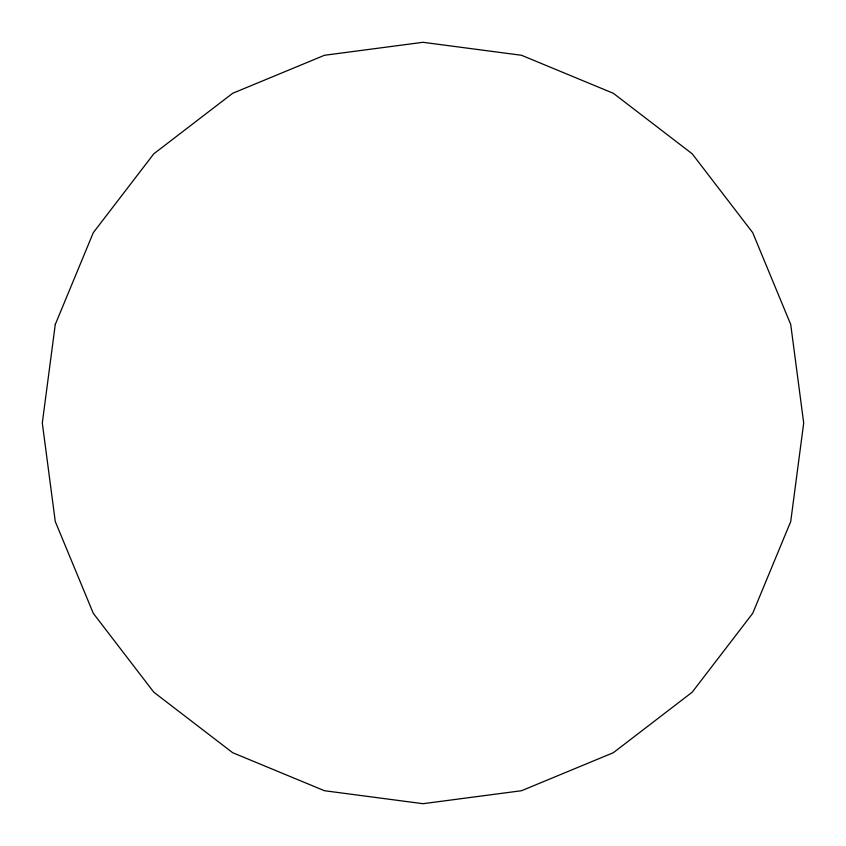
<?xml version="1.0" encoding="UTF-8"?>
<svg xmlns="http://www.w3.org/2000/svg" width="846" height="846" viewBox="0 0 846 846"><rect width="100%" height="100%" fill="white"/><g stroke="black" fill="none" stroke-linecap="round" stroke-linejoin="round"><path stroke-width="1.27" d="M55.276 324.473L42.3 423L55.276 521.527L93.303 613.35L153.803 692.197L232.65 752.697L324.473 790.724L423 803.7L521.527 790.724L613.35 752.697L692.197 692.197L752.697 613.35L790.724 521.527L803.7 423L790.724 324.473L752.697 232.65L692.197 153.803L613.35 93.303L521.527 55.276L423 42.3L324.473 55.276L232.65 93.303L153.803 153.803L93.303 232.65L55.276 324.473"/></g></svg>
